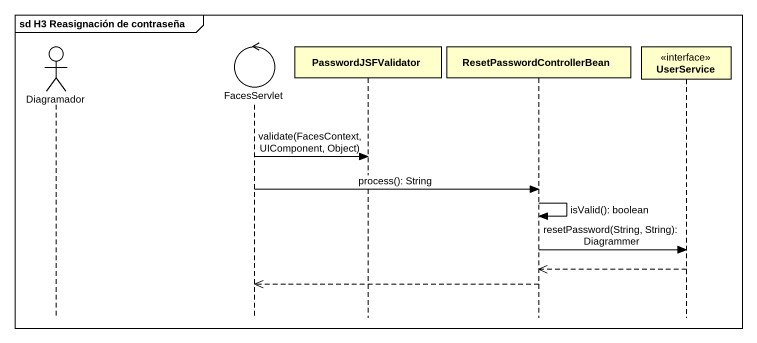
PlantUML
@startuml
mainframe sd H3 Reasignación de contraseña
hide footbox
actor Diagramador
control FacesServlet
participant PasswordJSFValidator
participant ResetPasswordControllerBean
participant UserService <<interface>>

FacesServlet -> PasswordJSFValidator : validate(FacesContext, UIComponent, Object)
FacesServlet -> ResetPasswordControllerBean : process(): String
ResetPasswordControllerBean -> ResetPasswordControllerBean : isValid(): boolean
ResetPasswordControllerBean -> UserService : resetPassword(String, String): Diagrammer
UserService -->> ResetPasswordControllerBean
ResetPasswordControllerBean -->> FacesServlet
@enduml
